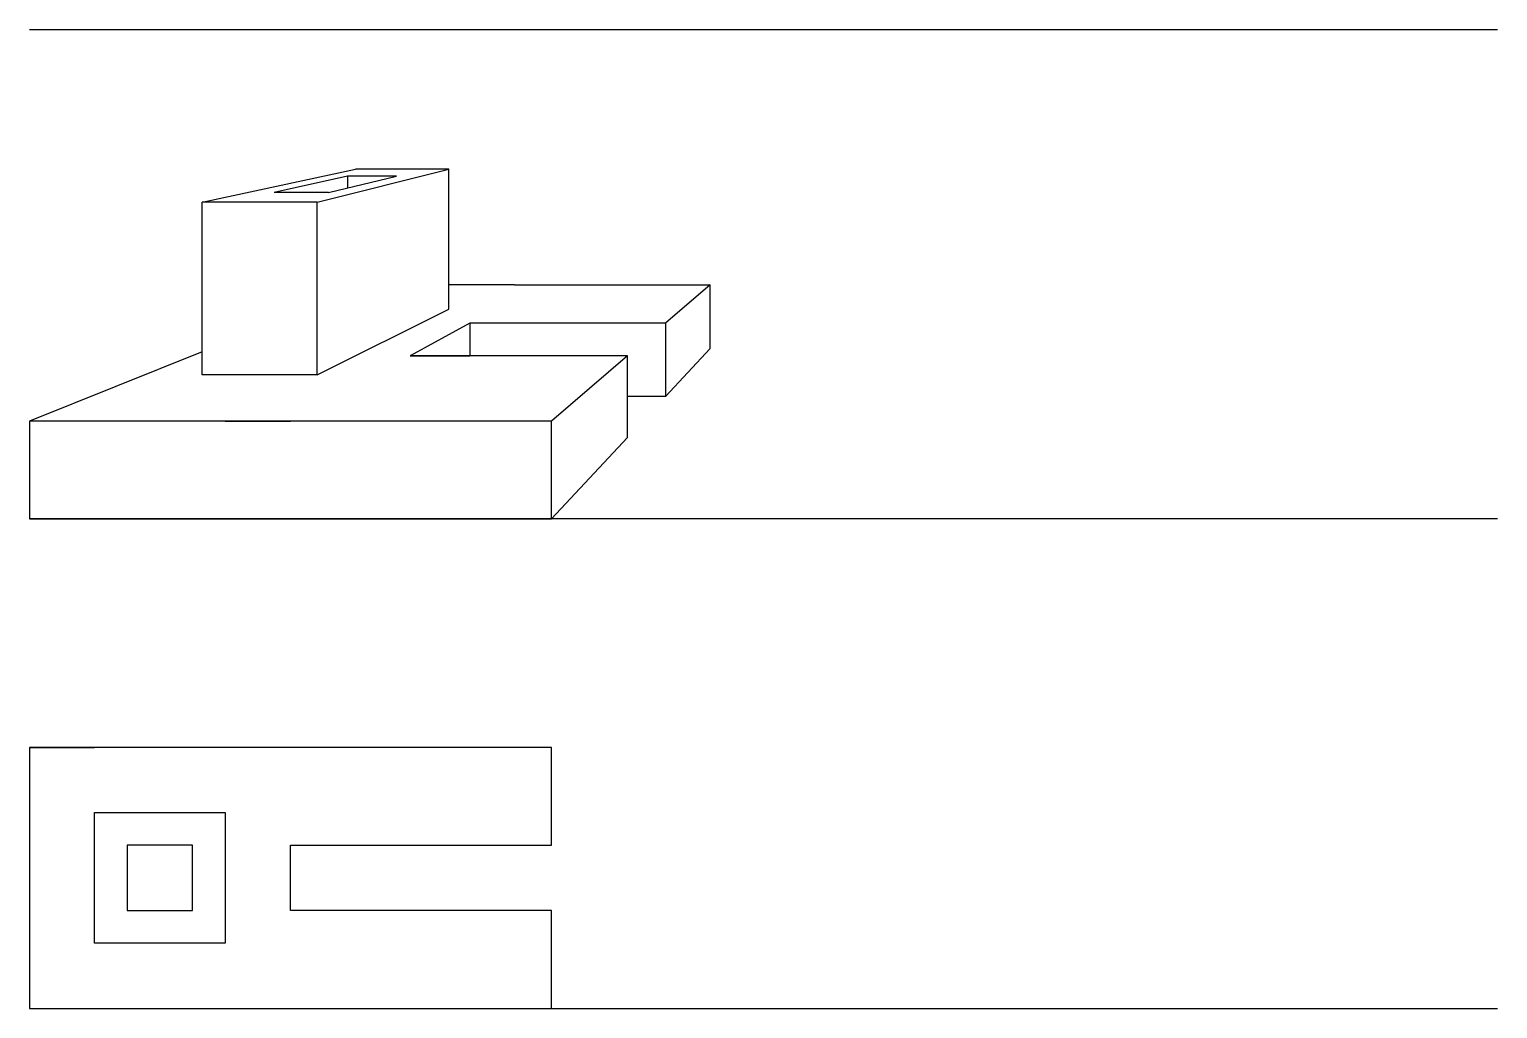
# Model space of a CAD drawing. Header units: millimetres. Extents: x 0 to 450, y 0 to 300.
import ezdxf

# ---------------------------------------------------------------- set-up
doc = ezdxf.new("R2010")
doc.units = ezdxf.units.MM
doc.layers.add('karkasas', color=7, linetype='Continuous')

msp = doc.modelspace()

# ---------------------------------------------------------------- linework, layer by layer
for p, q in [((0, 299.98), (450, 299.98)), ((450, 149.98), (0, 149.98)), ((160, 80), (0, 80)), ((0, 80), (0, 0)), ((0, 80), (20, 80)), ((160, 50), (160, 80)), ((20, 60), (60, 60)), ((20, 20), (20, 60)), ((60, 60), (60, 20)), ((50, 50), (30, 50)), ((30, 50), (30, 30)), ((50, 30), (50, 50)), ((80, 30), (80, 50)), ((80, 50), (160, 50)), ((30, 30), (50, 30)), ((160, 30), (80, 30)), ((160, 0), (160, 30)), ((60, 20), (20, 20)), ((0, 0), (450, -0.05)), ((0, 0), (160, 0))]:
    msp.add_line(p, q)
at = {"layer": 'karkasas'}
for p, q in [((52.93, 247.04), (100, 257.13)), ((88.23, 247.04), (128.56, 257.12)), ((128.56, 257.12), (100, 257.13)), ((128.55, 214.27), (128.56, 257.12)), ((97.51, 254.98), (75.01, 249.98)), ((91.67, 249.98), (112.51, 254.98)), ((112.51, 254.98), (97.51, 254.98)), ((97.51, 254.98), (97.51, 251.38)), ((91.67, 249.98), (75.01, 249.98)), ((52.93, 194.1), (52.93, 247.04)), ((88.23, 247.04), (52.93, 247.04)), ((88.23, 194.1), (88.23, 247.04)), ((148.68, 221.73), (128.55, 221.73)), ((148.68, 221.73), (208.7, 221.73)), ((208.7, 221.73), (195.01, 209.99)), ((208.7, 202.16), (208.7, 221.73)), ((88.23, 194.1), (128.55, 214.27)), ((134.99, 209.99), (116.66, 199.98)), ((195.01, 209.99), (134.99, 209.99)), ((134.99, 209.99), (134.99, 199.98)), ((195.01, 209.99), (195.01, 187.49)), ((52.93, 201.16), (0, 179.98)), ((183.33, 199.98), (116.66, 199.98)), ((116.66, 199.98), (134.99, 199.98)), ((183.33, 199.98), (160, 179.98)), ((183.33, 174.98), (183.33, 199.98)), ((208.7, 202.16), (195.01, 187.49)), ((88.23, 194.1), (52.93, 194.1)), ((195.01, 187.49), (183.33, 187.49)), ((160, 179.98), (0, 179.98)), ((0, 179.98), (0, 149.98)), ((60, 179.98), (80, 179.98)), ((160, 149.98), (160, 179.98)), ((160, 149.98), (183.33, 174.98)), ((0, 149.98), (160, 149.98))]:
    msp.add_line(p, q, dxfattribs=at)

doc.saveas('drawing.dxf')
